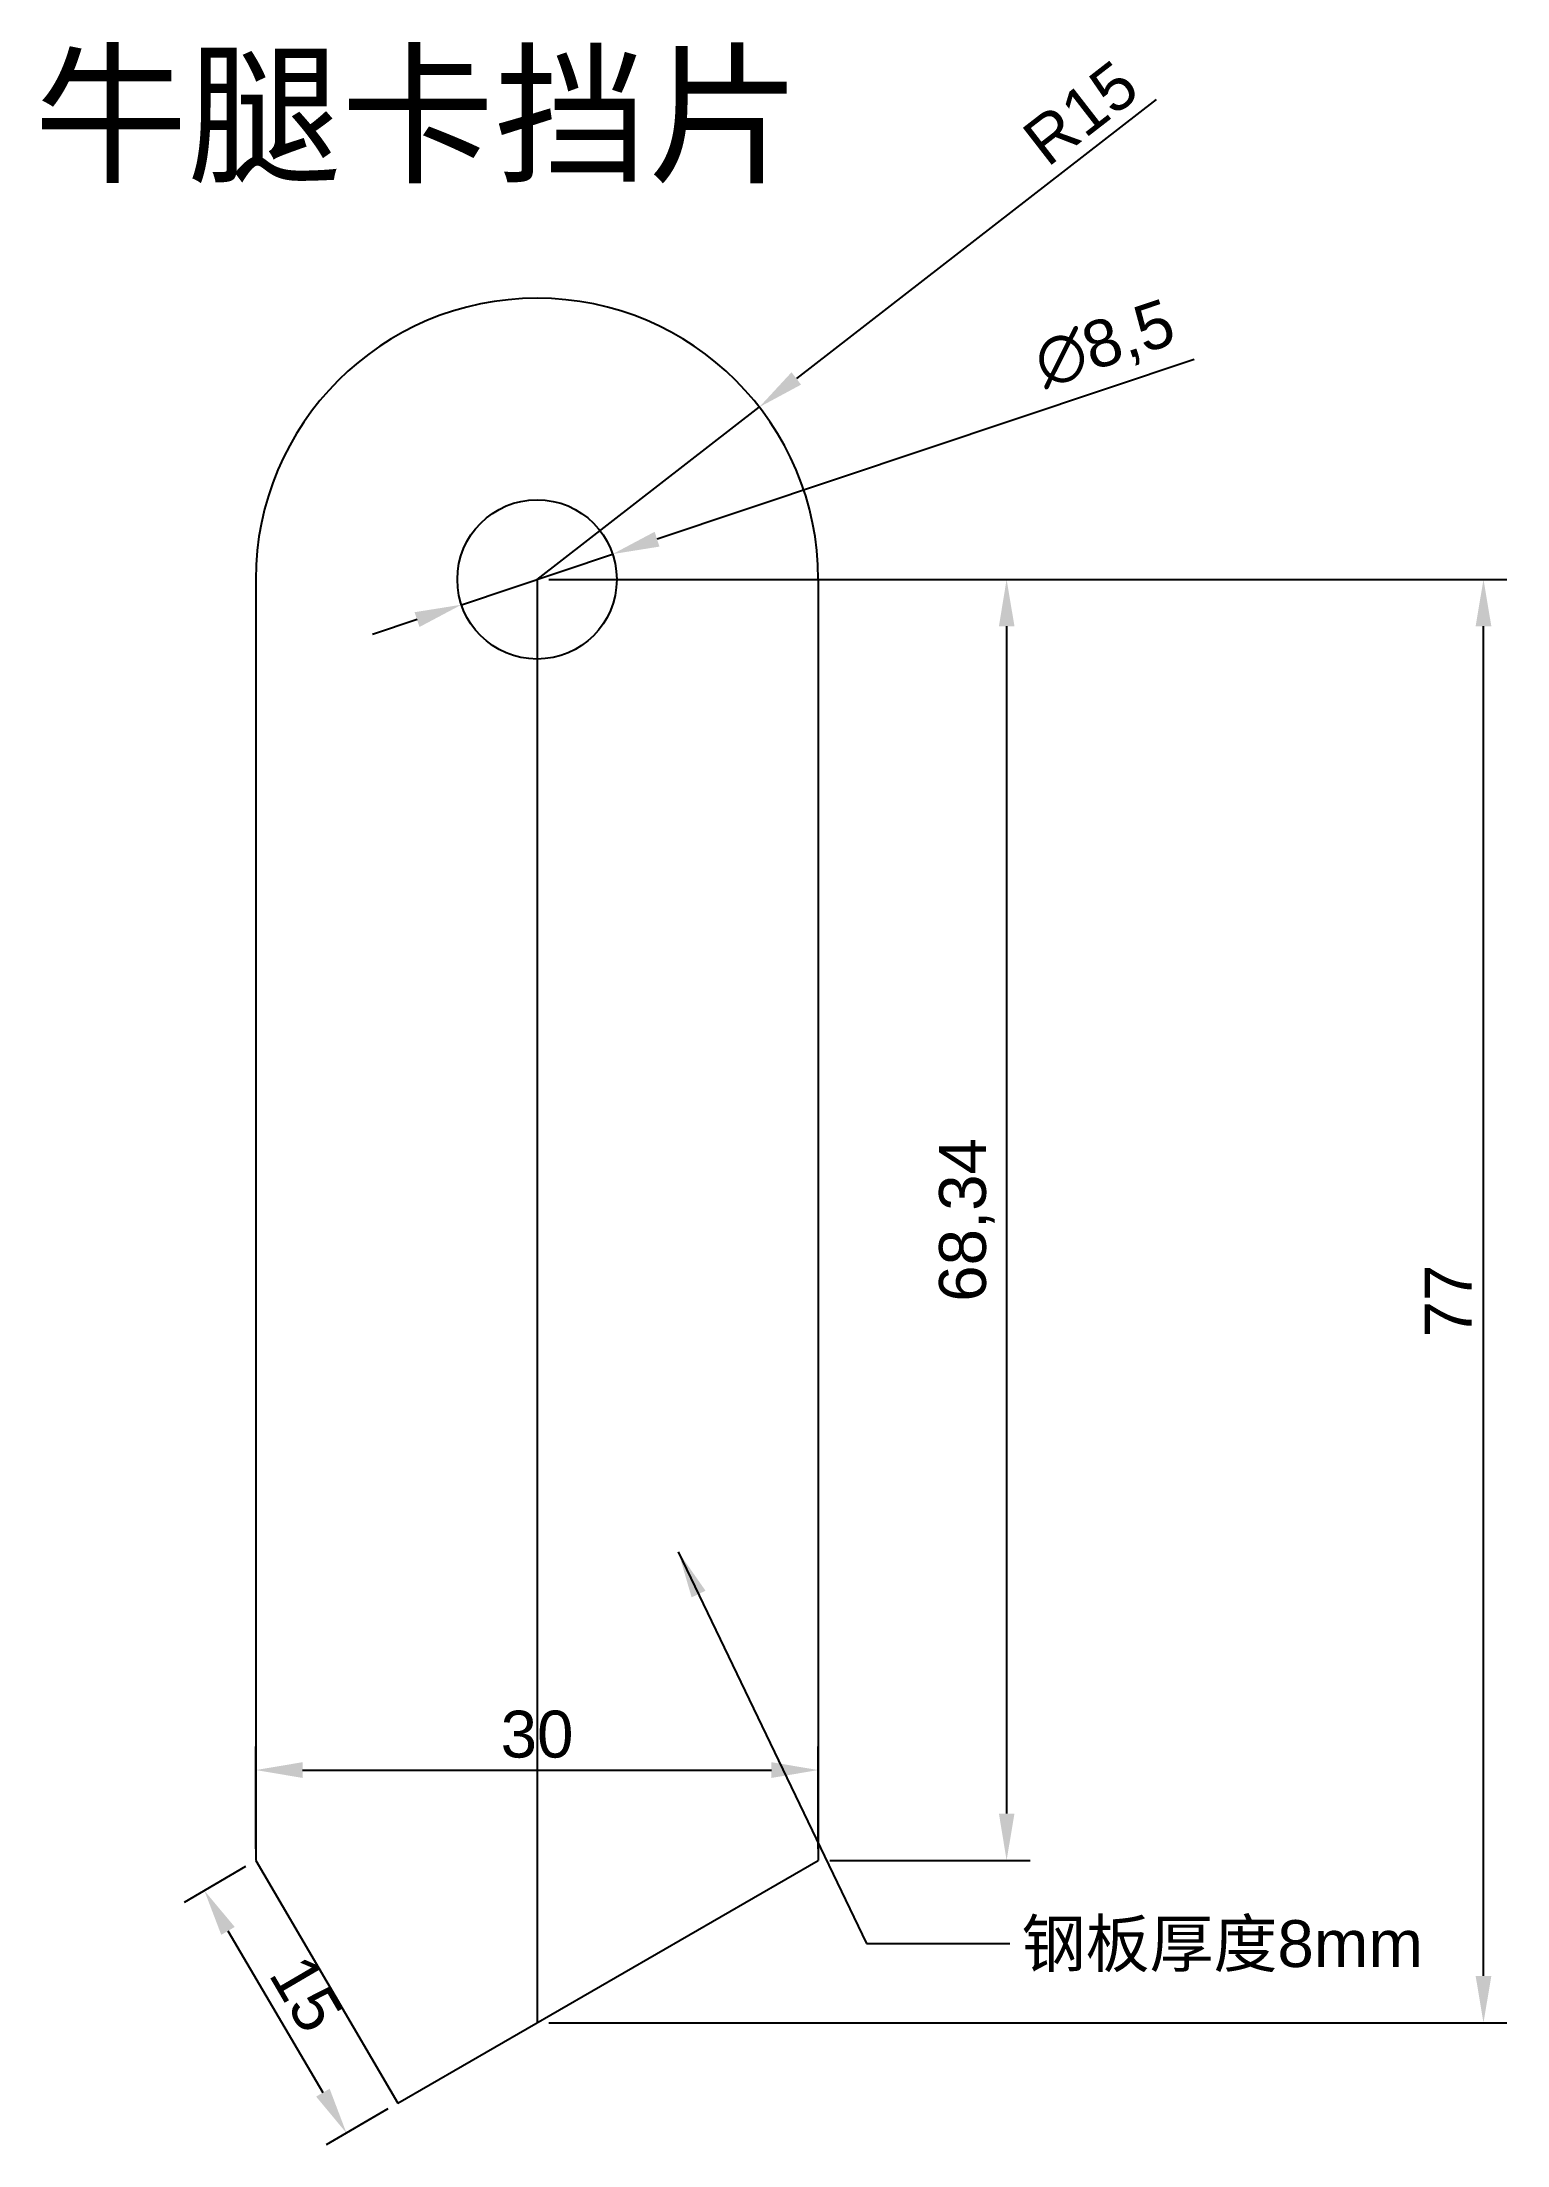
# Model space of a CAD drawing. Header units: millimetres. Extents: x -11 to 67, y -7 to 106.
import ezdxf

# ---------------------------------------------------------------- set-up
doc = ezdxf.new("R2010")
doc.units = ezdxf.units.MM
doc.styles.get("Standard").update_dxf_attribs({"font": 'arial.ttf'})
doc.dimstyles.new('ISO-25', dxfattribs={"dimtxt": 2.5, "dimasz": 2.5, "dimexe": 1.25, "dimexo": 0.625, "dimtad": 1, "dimtxsty": 'Standard', "dimcen": 2.5, "dimadec": 0, "dimazin": 0, "dimtfac": 1, "dimtmove": 0, "dimatfit": 3, "dimfxl": 1, "dimarcsym": 0})

# ---------------------------------------------------------------- blocks, each defined once
blk = doc.blocks.new('*D1')
at = {"color": 0, "lineweight": -2, "transparency": 16777216}
for p, q in [((0, 9.28), (0, 14.73)), ((30, 9.28), (30, 14.73)), ((2.5, 13.48), (27.5, 13.48))]:
    blk.add_line(p, q, dxfattribs=at)
at = {"color": 0, "transparency": 16777216}
for points in [[(2.5, 13.9), (2.5, 13.06), (0, 13.48)], [(27.5, 13.9), (27.5, 13.06), (30, 13.48)]]:
    blk.add_solid(points, dxfattribs=at)
at = {"layer": 'Defpoints', "color": 0, "transparency": 16777216}
for p in [(30, 13.48), (0, 8.66), (30, 8.66)]:
    blk.add_point(p, dxfattribs=at)
at = {"color": 0, "transparency": 16777216, "insert": (15, 15.38), "char_height": 2.5, "attachment_point": 5}
blk.add_mtext('30', dxfattribs=at)
blk = doc.blocks.new('*D2')
at = {"color": 0, "lineweight": -2, "transparency": 16777216}
for p, q in [((-0.54, 8.34), (-3.82, 6.42)), ((-1.48, 4.9), (3.58, -3.73)), ((7.04, -4.6), (3.76, -6.52))]:
    blk.add_line(p, q, dxfattribs=at)
at = {"color": 0, "transparency": 16777216}
for points in [[(-1.12, 5.11), (-1.84, 4.69), (-2.74, 7.05)], [(3.94, -3.52), (3.22, -3.94), (4.84, -5.89)]]:
    blk.add_solid(points, dxfattribs=at)
at = {"layer": 'Defpoints', "color": 0, "transparency": 16777216}
for p in [(0, 8.66), (7.58, -4.28), (4.84, -5.89)]:
    blk.add_point(p, dxfattribs=at)
at = {"color": 0, "transparency": 16777216, "insert": (2.69, 1.54), "char_height": 2.5, "attachment_point": 5, "rotation": 300.3666}
blk.add_mtext('15', dxfattribs=at)
blk = doc.blocks.new('*D3')
at = {"color": 0, "lineweight": -2, "transparency": 16777216}
for p, q in [((48.01, 102.6), (28.83, 87.72)), ((15, 77), (26.85, 86.19))]:
    blk.add_line(p, q, dxfattribs=at)
at = {"color": 0, "transparency": 16777216}
blk.add_solid([(28.57, 88.05), (29.08, 87.39), (26.85, 86.19)], dxfattribs=at)
at = {"layer": 'Defpoints', "color": 0, "transparency": 16777216}
for p in [(26.85, 86.19), (15, 77)]:
    blk.add_point(p, dxfattribs=at)
at = {"color": 0, "transparency": 16777216, "insert": (43.99, 101.88), "char_height": 2.5, "attachment_point": 5, "rotation": 37.7928}
blk.add_mtext('R15', dxfattribs=at)
blk = doc.blocks.new('*D4')
at = {"color": 0, "lineweight": -2, "transparency": 16777216}
for p, q in [((50.05, 88.73), (21.4, 79.14)), ((10.97, 75.65), (19.03, 78.35)), ((8.6, 74.86), (6.23, 74.06))]:
    blk.add_line(p, q, dxfattribs=at)
at = {"color": 0, "transparency": 16777216}
for points in [[(21.27, 79.54), (21.53, 78.75), (19.03, 78.35)], [(8.47, 75.25), (8.73, 74.46), (10.97, 75.65)]]:
    blk.add_solid(points, dxfattribs=at)
at = {"layer": 'Defpoints', "color": 0, "transparency": 16777216}
for p in [(19.03, 78.35), (10.97, 75.65)]:
    blk.add_point(p, dxfattribs=at)
at = {"color": 0, "transparency": 16777216, "insert": (45.31, 89.43), "char_height": 2.5, "attachment_point": 5, "rotation": 18.5066}
blk.add_mtext('∅8,5', dxfattribs=at)
blk = doc.blocks.new('*D5')
at = {"color": 0, "lineweight": -2, "transparency": 16777216}
for p, q in [((30.62, 77), (41.29, 77)), ((40.04, 74.5), (40.04, 11.16)), ((30.62, 8.66), (41.29, 8.66))]:
    blk.add_line(p, q, dxfattribs=at)
at = {"color": 0, "transparency": 16777216}
for points in [[(39.63, 74.5), (40.46, 74.5), (40.04, 77)], [(39.63, 11.16), (40.46, 11.16), (40.04, 8.66)]]:
    blk.add_solid(points, dxfattribs=at)
at = {"layer": 'Defpoints', "color": 0, "transparency": 16777216}
for p in [(30, 77), (30, 8.66), (40.04, 8.66)]:
    blk.add_point(p, dxfattribs=at)
at = {"color": 0, "transparency": 16777216, "insert": (37.92, 42.83), "char_height": 2.5, "attachment_point": 5, "rotation": 90}
blk.add_mtext('68,34', dxfattribs=at)
blk = doc.blocks.new('*D7')
at = {"color": 0, "lineweight": -2, "transparency": 16777216}
for p, q in [((15.63, 77), (66.72, 77)), ((65.47, 2.5), (65.47, 74.5)), ((15.63, 0), (66.72, 0))]:
    blk.add_line(p, q, dxfattribs=at)
at = {"color": 0, "transparency": 16777216}
for points in [[(65.05, 74.5), (65.89, 74.5), (65.47, 77)], [(65.05, 2.5), (65.89, 2.5), (65.47, 0)]]:
    blk.add_solid(points, dxfattribs=at)
at = {"layer": 'Defpoints', "color": 0, "transparency": 16777216}
for p in [(15, 77), (65.47, 77), (15, 0)]:
    blk.add_point(p, dxfattribs=at)
at = {"color": 0, "transparency": 16777216, "insert": (63.59, 38.5), "char_height": 2.5, "attachment_point": 5, "rotation": 90}
blk.add_mtext('77', dxfattribs=at)

msp = doc.modelspace()

# ---------------------------------------------------------------- linework, layer by layer
at = {"color": 0}
for p, q in [((0, 77), (0, 8.66)), ((30, 77), (30, 8.66)), ((0, 8.66), (7.583, -4.282)), ((7.583, -4.282), (30, 8.66))]:
    msp.add_line(p, q, dxfattribs=at)
at = {"color": 1, "linetype": 'Continuous'}
msp.add_line((15, 77), (15, 0), dxfattribs=at)
at = {"color": 0}
msp.add_circle((15, 77), 4.25, dxfattribs=at)
msp.add_arc((15, 77), 15, 0, 180, dxfattribs=at)

# ---------------------------------------------------------------- texts
at = {"color": 2}
msp.add_text('牛腿卡挡片', height=6, dxfattribs=at).set_placement((-11.82, 98.792))
at = {"color": 3, "insert": (40.841, 5.473), "char_height": 2.5, "width": 51.51605, "attachment_point": 1}
msp.add_mtext('{\\fSimSun|b0|i0|c134|p2;钢板厚度}8mm', dxfattribs=at)

# ---------------------------------------------------------------- dimensions: what is measured, and where the dimension line sits
at = {"color": 3}
dim = msp.add_radius_dim(center=(15, 77), mpoint=(26.853, 86.192), dimstyle='ISO-25', dxfattribs=at)
dim.commit()
dim.dimension.update_dxf_attribs({"geometry": '*D3', "text_midpoint": (45.151, 100.382), "dimtype": 164})
dim = msp.add_diameter_dim_2p(p1=(10.97, 75.651), p2=(19.03, 78.349), dimstyle='ISO-25', dxfattribs=at)
dim.commit()
dim.dimension.update_dxf_attribs({"geometry": '*D4', "text_midpoint": (45.996, 87.375), "dimtype": 163})
for base, p1, p2, picture, middle in [((65.47, 77), (15, 0), (15, 77), '*D7', (63.595, 38.5)), ((40.043, 8.66), (30, 77), (30, 8.66), '*D5', (37.915, 42.83))]:
    dim = msp.add_linear_dim(base=base, p1=p1, p2=p2, angle=90, dimstyle='ISO-25', dxfattribs=at)
    dim.commit()
    dim.dimension.update_dxf_attribs({"geometry": picture, "text_midpoint": middle})
dim = msp.add_linear_dim(base=(30, 13.481), p1=(0, 8.66), p2=(30, 8.66), dimstyle='ISO-25', dxfattribs=at)
dim.commit()
dim.dimension.update_dxf_attribs({"geometry": '*D1', "text_midpoint": (15, 15.383)})
dim = msp.add_aligned_dim(p1=(0, 8.66), p2=(7.583, -4.282), distance=-3.176, dimstyle='ISO-25', dxfattribs=at)
dim.commit()
dim.dimension.update_dxf_attribs({"geometry": '*D2', "text_midpoint": (2.692, 1.545)})

# ---------------------------------------------------------------- leaders
at = {"color": 3, "annotation_type": 0, "has_hookline": 1, "hookline_direction": 0, "text_width": 21.726}
msp.add_leader([(22.533, 25.124), (32.565, 4.223), (40.216, 4.223)], dimstyle='ISO-25', override={"dimgap": 0.625, "dimtad": 0}, dxfattribs=at)

doc.saveas('drawing.dxf')
